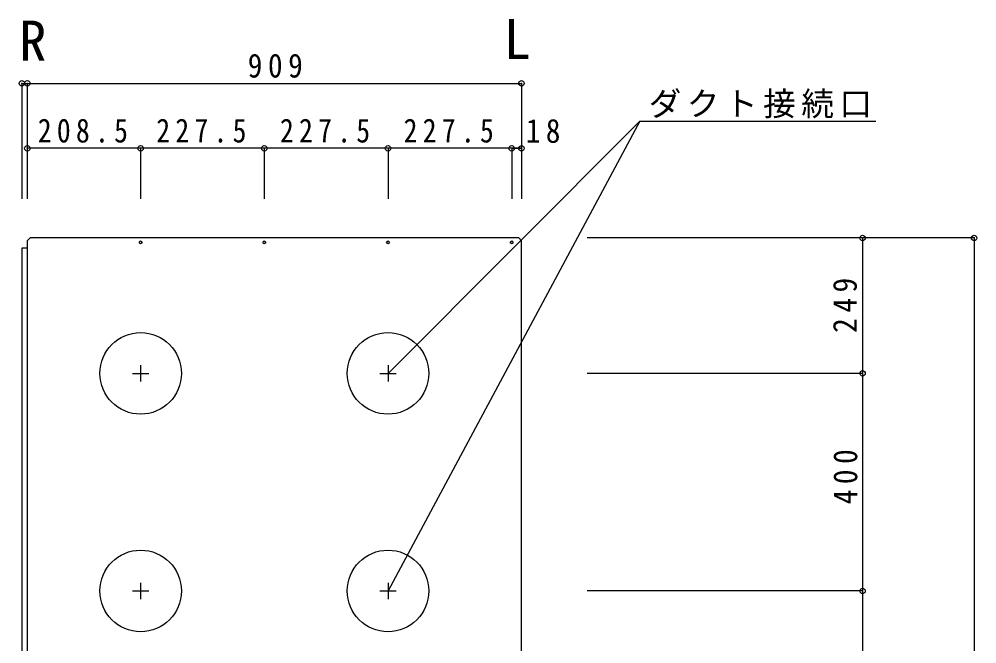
# Model space of a CAD drawing. Units: millimetres at full size, sheet at 1:20. Extents: x -4150 to 1803, y -5254 to 5444.
# Drawn here: x 42 to 1803, y 292 to 1441 of the extents above; entities that cross this region are included whole.
import ezdxf
from ezdxf.enums import TextEntityAlignment as Align

# ---------------------------------------------------------------- set-up
doc = ezdxf.new("R2010")
doc.units = ezdxf.units.MM
doc.header["$LTSCALE"] = 20
doc.header["$PDMODE"] = 32
doc.header["$PDSIZE"] = 10
doc.linetypes.add('CHAIN1', pattern=[8, 5, -1, 1, -1])
doc.layers.add('0-0', color=7, linetype='Continuous')
doc.styles.add('ＭＳ ゴシック', font='')
doc.styles.get('ＭＳ ゴシック').set_extended_font_data('MS Gothic')

msp = doc.modelspace()

# ---------------------------------------------------------------- linework, layer by layer
at = {"layer": '0-0'}
for p, q in [((46.71, 1322.62), (56.71, 1322.62)), ((46.71, 1322.62), (46.71, 1110.56)), ((56.71, 1322.62), (56.71, 1110.56)), ((56.71, 1322.62), (56.71, 1110.56)), ((56.71, 1322.62), (965.71, 1322.62)), ((965.71, 1322.62), (965.71, 1110.56)), ((1183.72, 1252.85), (720.21, 389.33)), ((265.21, 1203.19), (56.71, 1203.19)), ((56.71, 1203.19), (56.71, 1110.56)), ((492.71, 1203.19), (265.21, 1203.19)), ((265.21, 1203.19), (265.21, 1110.56)), ((720.21, 1203.19), (492.71, 1203.19)), ((492.71, 1203.19), (492.71, 1110.56)), ((947.71, 1203.19), (720.21, 1203.19)), ((720.21, 1203.19), (720.21, 1110.56)), ((947.71, 1203.19), (965.71, 1203.19)), ((965.71, 1203.19), (947.71, 1203.19)), ((947.71, 1203.19), (947.71, 1110.56)), ((965.71, 1203.19), (965.71, 1110.56)), ((965.71, 1203.19), (965.71, 1110.56)), ((61.71, 1038.33), (56.71, 1033.33)), ((56.71, 1033.33), (56.71, 1020.33)), ((56.71, 1024.33), (56.71, -765.67)), ((960.71, 1038.33), (61.71, 1038.33)), ((960.71, 1038.33), (965.71, 1033.33)), ((965.71, -774.67), (965.71, 1033.33)), ((1798.39, 1038.33), (1086.39, 1038.33)), ((1593.22, 1038.33), (1086.39, 1038.33)), ((1593.22, 1038.33), (1593.22, 789.33)), ((1798.39, 1038.33), (1798.39, -779.67)), ((1593.22, 789.33), (1086.39, 789.33)), ((1593.22, 789.33), (1086.39, 789.33)), ((1593.22, 789.33), (1593.22, 389.33)), ((1593.22, 389.33), (1086.39, 389.33)), ((1593.22, 389.33), (1593.22, -654.67))]:
    msp.add_line(p, q, dxfattribs=at)
at = {"layer": '0-0', "linetype": 'CHAIN1'}
for p, q in [((265.21, 804.33), (265.21, 774.33)), ((720.21, 804.33), (720.21, 774.33)), ((250.21, 789.33), (280.21, 789.33)), ((705.21, 789.33), (735.21, 789.33)), ((250.21, 389.33), (280.21, 389.33)), ((265.21, 404.33), (265.21, 374.33)), ((705.21, 389.33), (735.21, 389.33)), ((720.21, 404.33), (720.21, 374.33))]:
    msp.add_line(p, q, dxfattribs=at)
at = {"layer": '0-0'}
for points in [[(720.21, 789.33), (1183.72, 1252.85), (1617.58, 1252.85)], [(56.71, 1019.83), (46.71, 1019.83), (46.71, -761.17)]]:
    msp.add_lwpolyline(points, dxfattribs=at)
for centre, radius in [((265.21, 1030.33), 2.5), ((492.71, 1030.33), 2.5), ((720.21, 1030.33), 2.5), ((947.71, 1030.33), 2.5), ((265.21, 789.33), 75), ((720.21, 789.33), 75), ((265.21, 389.33), 75), ((720.21, 389.33), 75)]:
    msp.add_circle(centre, radius, dxfattribs=at)
for p in [(46.71, 1322.62), (56.71, 1322.62), (965.71, 1322.62), (56.71, 1203.19), (265.21, 1203.19), (492.71, 1203.19), (720.21, 1203.19), (947.71, 1203.19), (965.71, 1203.19), (1593.22, 1038.33), (1798.39, 1038.33), (1593.22, 789.33), (1593.22, 389.33)]:
    msp.add_point(p, dxfattribs=at)

# ---------------------------------------------------------------- texts
at = {"layer": '0-0', "style": 'ＭＳ ゴシック'}
for s, p in [('R', (41.77, 1342.56)), ('L', (933.05, 1345.35))]:
    msp.add_text(s, height=73.31, dxfattribs=at).set_placement(p, align=Align.BOTTOM_LEFT)
at = {"layer": '0-0', "char_height": 43.99, "attachment_point": 7, "style": 'ＭＳ ゴシック'}
for s, insert in [('\\T1.38;\\W0.9;909', (462.21, 1332.62)), ('\\T1.17;ダクト接続口', (1199.63, 1258.3)), ('\\T1.38;\\W0.85;208.5', (75.96, 1213.19)), ('\\T1.38;\\W0.85;227.5', (293.96, 1213.19)), ('\\T1.38;\\W0.85;227.5', (521.46, 1213.19)), ('\\T1.38;\\W0.85;227.5', (748.96, 1213.19)), ('\\T1.36;\\W0.9;18', (973.82, 1212.65))]:
    msp.add_mtext(s, dxfattribs=dict(at, insert=insert))
at = {"layer": '0-0', "char_height": 43.99, "attachment_point": 7, "rotation": 90, "style": 'ＭＳ ゴシック'}
for s, insert in [('\\T1.38;\\W0.9;249', (1583.22, 863.83)), ('\\T1.38;\\W0.9;400', (1584.07, 548.55))]:
    msp.add_mtext(s, dxfattribs=dict(at, insert=insert))

doc.saveas('drawing.dxf')
